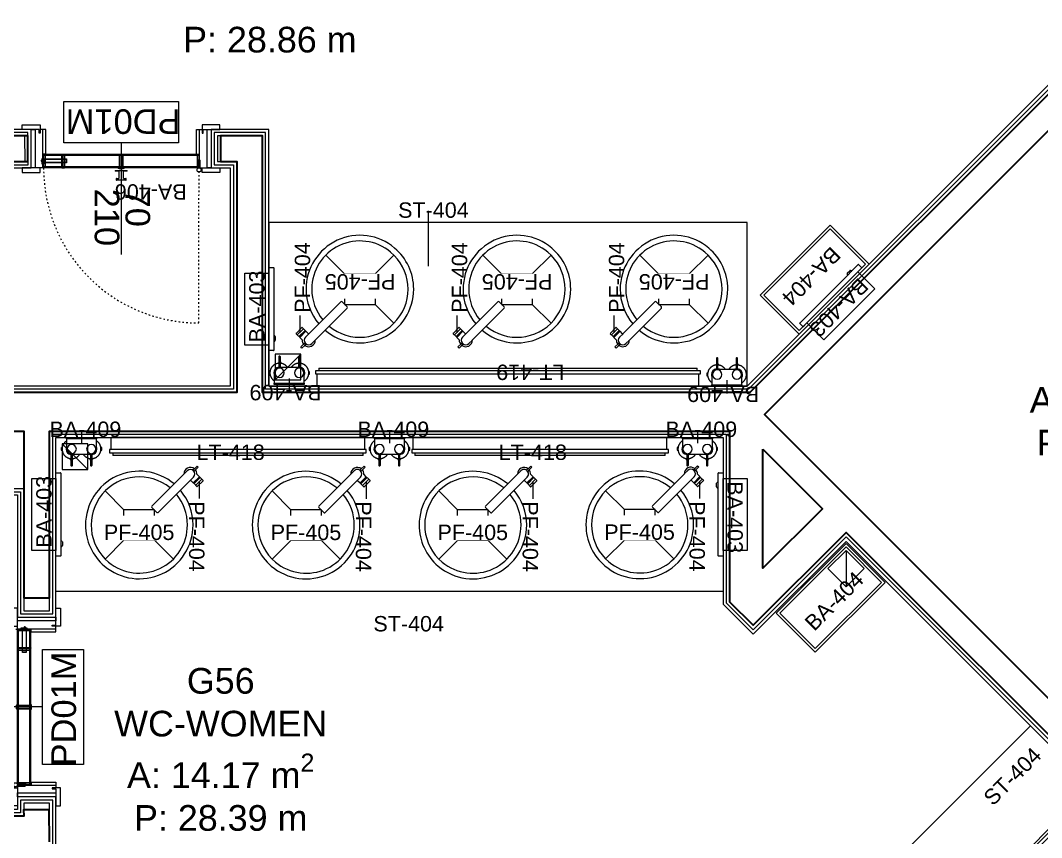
# Model space of a CAD drawing. Header units: centimetres. Extents: x 118932 to 154602, y -32682 to -23521.
# Drawn here: x 134941.7 to 135339.4, y -29744.5 to -29426.2 of the extents above; entities that cross this region are included whole.
import ezdxf

# ---------------------------------------------------------------- set-up
doc = ezdxf.new("R2010")
doc.units = ezdxf.units.CM
doc.header["$LTSCALE"] = 50
doc.header["$MEASUREMENT"] = 0
doc.linetypes.add('ACAD_ISO03W100', pattern=[30, 12, -18])
doc.linetypes.add('Dash', pattern=[6.35, 3.175, -3.175])
for name, color, linetype, lineweight, true_color in [('GEN_00_BL_Yazı', 7, 'Continuous', 0, 0x4f5250), ('GEN_00_BL_Ölçü Dış', 7, 'Continuous', 5, 0x766a5e), ('GEN_02_TF_Islak Hacim', 7, 'Continuous', 5, 0x007cb0), ('GEN_02_TF_Kapı', 7, 'Continuous', 9, 0x4a3526), ('GEN_02_TF_Mobilya', 7, 'Continuous', 5, 0x745e3d), ('GEN_05_ML_Ahşap', 7, 'Continuous', 9, 0x745e3d), ('GEN_05_ML_Alçıpan_giydirme', 7, 'Continuous', 18, 0x7ebab5), ('GEN_06_GR_İnce', 7, 'Continuous', 13, 0xb0b0a9), ('KALACAK DUVARLAR', 7, 'Continuous', 30, 0x005387)]:
    doc.layers.add(name, color=color, linetype=linetype, lineweight=lineweight, true_color=true_color)
doc.styles.add('ARIAL', font='arial.ttf')
doc.styles.add('arial_1_18', font='arial.ttf', dxfattribs={"height": 0.2})
doc.styles.add('Arial_6', font='arial.ttf', dxfattribs={"height": 59.5325})

# ---------------------------------------------------------------- blocks, each defined once
blk = doc.blocks.new('KALACAK DUVARLAR LEVEL 0 A BLOK')
at = {"layer": 'KALACAK DUVARLAR'}
for points in [[(60213.89, 8052.59), (60081.69, 7920.38), (59891.79, 7920.38), (59891.79, 8020.39), (59875.48, 8020.39), (59875.48, 8010.39), (59881.79, 8010.39), (59881.79, 7920.38), (59713.87, 7920.38), (59713.87, 8010.39), (59800.48, 8010.39), (59800.48, 8020.39), (59713.87, 8020.39), (59713.87, 8024.38), (59695.87, 8024.38), (59696.05, 7732.14)], [(59808.87, 7745.37), (59808.81, 7757.87), (59798.81, 7757.87), (59798.87, 7755.37), (59713.87, 7755.37), (59713.87, 7905.38), (59798.87, 7905.38), (59798.87, 7840.38), (59808.87, 7840.38), (59808.87, 7905.38), (60073.76, 7905.38), (60073.76, 7838.91), (60082.96, 7829.72), (60119.15, 7865.92), (60223.11, 7761.97)], [(60216.11, 8040.66), (60087.33, 7911.88), (60230.18, 7769.04), (60373.6, 7912.47), (60365.52, 7920.55), (60378.25, 7933.28), (60399.06, 7912.47), (60399.06, 7842.23), (60327.18, 7842.23), (59875.46, 7388.98)]]:
    blk.add_lwpolyline(points, dxfattribs=at)
blk.add_lwpolyline([(60086.76, 7898.31), (60109.96, 7875.11), (60086.76, 7851.91)], close=True, dxfattribs=at)
blk = doc.blocks.new('BA 406 HOOK')
at = {"layer": 'GEN_02_TF_Islak Hacim'}
for p, q in [((-2.38, 0), (-2.38, -0.32)), ((-2.38, 0), (2.38, 0)), ((-2.3, 0), (-2.38, 0)), ((2.38, 0), (2.3, 0)), ((2.38, -0.32), (2.38, 0)), ((-2.38, -0.32), (-2.3, -0.32)), ((-0.92, -0.32), (-2.38, -0.32)), ((-1.91, -3.19), (-1.91, -3.81)), ((-1.91, -3.19), (-0.92, -3.19)), ((-1.84, -3.19), (-1.91, -3.19)), ((-1.91, -3.81), (-1.84, -3.81)), ((1.9, -3.81), (-1.91, -3.81)), ((-0.92, -0.32), (-0.92, -3.19)), ((0.92, -3.19), (0.92, -0.32)), ((2.38, -0.32), (0.92, -0.32)), ((0.92, -3.19), (1.9, -3.19)), ((1.9, -3.19), (1.84, -3.19)), ((1.84, -3.81), (1.9, -3.81)), ((1.9, -3.81), (1.9, -3.19)), ((2.3, -0.32), (2.38, -0.32))]:
    blk.add_line(p, q, dxfattribs=at)
at = {"layer": 'GEN_00_BL_Yazı', "insert": (25.5, -11.38), "char_height": 6, "width": 26.5421, "attachment_point": 1, "rotation": 180, "style": 'Arial_6'}
blk.add_mtext('BA-406', dxfattribs=at)
blk = doc.blocks.new('BA 403')
at = {"layer": 'GEN_02_TF_Islak Hacim'}
for p, q in [((-11.27, -1.56), (-11.27, 2.06)), ((-11.19, 2.14), (-9.37, 2.14)), ((-9.37, 2.14), (-9.37, 0)), ((-11.91, -3.34), (-11.91, -1.91)), ((-11.27, -3.69), (-11.27, -1.56)), ((-11.27, -30.16), (-11.27, -3.69)), ((-9.37, -28.1), (-9.37, 0)), ((-9.37, -30.24), (-11.19, -30.24)), ((-9.37, -28.1), (-9.37, -30.24))]:
    blk.add_line(p, q, dxfattribs=at)
at = {"layer": 'GEN_02_TF_Islak Hacim', "linetype": 'Dash', "lineweight": 5}
for p, q in [((-9.37, 0), (0, 0)), ((0, 0), (0, -28.1)), ((0, -28.1), (-9.37, -28.1))]:
    blk.add_line(p, q, dxfattribs=at)
at = {"layer": 'GEN_02_TF_Islak Hacim'}
for centre, radius, start, end in [((-11.19, 2.06), 0.0813, 90, 180), ((-11.83, -1.91), 0.08, 114.0212, 180), ((-11.83, -3.34), 0.08, 180, 245.9788), ((-11.29, -2.08), 0.614, 97.2939, 157.3604), ((-11.29, -3.17), 0.614, 202.6396, 262.7061), ((-11.36, -1.56), 0.0879, 0, 97.2939), ((-11.36, -3.69), 0.0879, 262.7061, 0), ((-11.19, -30.16), 0.0813, 180, 270)]:
    blk.add_arc(centre, radius, start, end, dxfattribs=at)
at = {"layer": 'GEN_00_BL_Yazı', "insert": (-1.72, -1.12), "char_height": 6, "width": 26.5421, "attachment_point": 1, "rotation": 270, "style": 'Arial_6'}
blk.add_mtext('BA-403', dxfattribs=at)
blk = doc.blocks.new('ikili sbn')
at = {"layer": 'GEN_00_BL_Yazı'}
blk.add_line((-5.76, -1.77), (-5.76, 3.38), dxfattribs=at)
at = {"layer": 'GEN_02_TF_Islak Hacim'}
for p, q in [((-11.7, 0.01), (-11.7, -4.02)), ((0, -4.01), (0, 0.01)), ((-13.75, -3.45), (-13.75, -4.45)), ((-13.56, -3.44), (-13.73, -3.44)), ((-13.73, -3.44), (-13.73, -4.44)), ((-13.56, -4.44), (-13.56, -3.44)), ((-13.38, -3.45), (-13.56, -3.45)), ((-13.44, -3.76), (-13.45, -3.91)), ((-13.45, -3.91), (-13.45, -4)), ((-13.43, -3.62), (-13.44, -3.76)), ((-13.41, -3.47), (-13.43, -3.62)), ((-13.39, -3.32), (-13.41, -3.47)), ((-13.36, -3.17), (-13.39, -3.32)), ((-13.32, -3.03), (-13.36, -3.17)), ((-13.28, -2.88), (-13.32, -3.03)), ((-13.23, -2.74), (-13.28, -2.88)), ((-13.18, -2.6), (-13.23, -2.74)), ((-13.12, -2.46), (-13.18, -2.6)), ((-13.06, -2.33), (-13.12, -2.46)), ((-12.99, -2.19), (-13.06, -2.33)), ((-12.91, -2.06), (-12.99, -2.19)), ((-12.83, -1.94), (-12.91, -2.06)), ((-12.75, -1.81), (-12.83, -1.94)), ((-12.66, -1.69), (-12.75, -1.81)), ((-12.56, -1.58), (-12.66, -1.69)), ((-12.47, -1.46), (-12.56, -1.58)), ((-12.36, -1.35), (-12.47, -1.46)), ((-12.25, -1.25), (-12.36, -1.35)), ((-12.14, -1.15), (-12.25, -1.25)), ((-12.03, -1.05), (-12.14, -1.15)), ((-11.91, -0.96), (-12.03, -1.05)), ((-11.78, -0.88), (-11.91, -0.96)), ((-11.7, -0.82), (-11.78, -0.88)), ((0.1, -0.92), (0, -0.86)), ((0.22, -1.01), (0.1, -0.92)), ((0.33, -1.11), (0.22, -1.01)), ((0.45, -1.2), (0.33, -1.11)), ((0.56, -1.31), (0.45, -1.2)), ((0.66, -1.41), (0.56, -1.31)), ((0.76, -1.52), (0.66, -1.41)), ((0.86, -1.64), (0.76, -1.52)), ((0.95, -1.76), (0.86, -1.64)), ((1.04, -1.88), (0.95, -1.76)), ((1.12, -2), (1.04, -1.88)), ((1.2, -2.13), (1.12, -2)), ((1.27, -2.26), (1.2, -2.13)), ((1.34, -2.4), (1.27, -2.26)), ((1.4, -2.54), (1.34, -2.4)), ((1.45, -2.67), (1.4, -2.54)), ((1.5, -2.82), (1.45, -2.67)), ((1.55, -2.96), (1.5, -2.82)), ((1.59, -3.1), (1.55, -2.96)), ((1.62, -3.25), (1.59, -3.1)), ((1.65, -3.4), (1.62, -3.25)), ((2, -3.45), (1.62, -3.45)), ((1.67, -3.55), (1.65, -3.4)), ((1.68, -3.7), (1.67, -3.55)), ((1.69, -3.85), (1.68, -3.7)), ((1.69, -4), (1.69, -3.85)), ((1.76, -3.5), (1.76, -4.5)), ((2, -3.5), (1.76, -3.5)), ((2, -3.5), (2, -3.45)), ((2, -4.5), (2, -3.5)), ((-13.75, -4.45), (-13.39, -4.45)), ((-13.73, -4.44), (-13.56, -4.44)), ((-13.45, -4), (-13.45, -4.15)), ((-13.45, -4.15), (-13.44, -4.3)), ((-13.44, -4.3), (-13.42, -4.44)), ((-13.42, -4.44), (-13.4, -4.59)), ((-13.4, -4.59), (-13.38, -4.74)), ((-13.38, -4.74), (-13.34, -4.89)), ((-13.34, -4.89), (-13.3, -5.03)), ((-13.3, -5.03), (-13.26, -5.18)), ((-13.26, -5.18), (-13.21, -5.32)), ((-13.21, -5.32), (-13.15, -5.46)), ((-13.15, -5.46), (-13.09, -5.59)), ((-13.09, -5.59), (-13.03, -5.73)), ((-13.03, -5.73), (-12.95, -5.86)), ((-12.95, -5.86), (-12.88, -5.99)), ((-12.88, -5.99), (-12.8, -6.11)), ((-12.8, -6.11), (-12.71, -6.24)), ((-12.71, -6.24), (-12.62, -6.35)), ((-12.62, -6.35), (-12.52, -6.47)), ((-12.52, -6.47), (-12.42, -6.58)), ((-12.42, -6.58), (-12.31, -6.69)), ((-12.31, -6.69), (-12.2, -6.79)), ((-12.2, -6.79), (-12.09, -6.89)), ((-12.09, -6.89), (-11.97, -6.98)), ((-11.97, -6.98), (-11.85, -7.07)), ((-11.85, -7.07), (-11.73, -7.15)), ((-11.73, -7.15), (-11.6, -7.23)), ((-11.6, -7.23), (-11.47, -7.3)), ((-11.47, -7.3), (-11.33, -7.37)), ((-11.33, -7.37), (-11.2, -7.43)), ((-11.2, -7.43), (-11.06, -7.49)), ((-11.06, -7.49), (-10.92, -7.54)), ((-10.92, -7.54), (-10.78, -7.59)), ((-10.78, -7.59), (-10.63, -7.63)), ((-10.63, -7.63), (-10.48, -7.66)), ((-10.48, -7.66), (-10.34, -7.69)), ((-10.34, -7.69), (-10.19, -7.71)), ((-10.26, -7.7), (-10.26, -7.86)), ((-10.01, -7.86), (-10.26, -7.86)), ((-10.26, -7.86), (-10.26, -8.05)), ((-10.19, -7.71), (-10.04, -7.73)), ((-10.04, -7.73), (-10.01, -7.73)), ((-9.41, -6.02), (-2.35, -6.02)), ((-9.41, -7.73), (-9.29, -7.72)), ((-9.26, -7.86), (-9.41, -7.86)), ((-9.29, -7.72), (-9.14, -7.7)), ((-9.26, -7.86), (-9.26, -7.72)), ((-9.26, -8.05), (-9.26, -7.86)), ((-9.14, -7.7), (-8.99, -7.68)), ((-8.99, -7.68), (-8.85, -7.65)), ((-8.85, -7.65), (-8.7, -7.61)), ((-8.7, -7.61), (-8.56, -7.57)), ((-8.56, -7.57), (-8.42, -7.52)), ((-8.42, -7.52), (-8.28, -7.47)), ((-8.28, -7.47), (-8.14, -7.41)), ((-8.14, -7.41), (-8, -7.34)), ((-8, -7.34), (-7.87, -7.27)), ((-7.87, -7.27), (-7.74, -7.19)), ((-7.74, -7.19), (-7.62, -7.11)), ((-7.62, -7.11), (-7.49, -7.03)), ((-7.49, -7.03), (-7.37, -6.94)), ((-7.37, -6.94), (-7.26, -6.84)), ((-7.26, -6.84), (-7.15, -6.74)), ((-7.15, -6.74), (-7.04, -6.64)), ((-7.04, -6.64), (-6.93, -6.53)), ((-6.93, -6.53), (-6.84, -6.42)), ((-6.84, -6.42), (-6.74, -6.3)), ((-6.74, -6.3), (-6.65, -6.18)), ((-6.65, -6.18), (-6.57, -6.06)), ((-6.57, -6.06), (-6.54, -6.02)), ((-5.21, -6.02), (-5.15, -6.11)), ((-5.15, -6.11), (-5.06, -6.24)), ((-5.06, -6.24), (-4.97, -6.35)), ((-4.97, -6.35), (-4.87, -6.47)), ((-4.87, -6.47), (-4.77, -6.58)), ((-4.77, -6.58), (-4.67, -6.69)), ((-4.67, -6.69), (-4.56, -6.79)), ((-4.56, -6.79), (-4.44, -6.89)), ((-4.44, -6.89), (-4.33, -6.98)), ((-4.33, -6.98), (-4.21, -7.07)), ((-4.21, -7.07), (-4.08, -7.15)), ((-4.08, -7.15), (-3.95, -7.23)), ((-3.95, -7.23), (-3.82, -7.3)), ((-3.82, -7.3), (-3.69, -7.37)), ((-3.69, -7.37), (-3.55, -7.43)), ((-3.55, -7.43), (-3.41, -7.49)), ((-3.41, -7.49), (-3.27, -7.54)), ((-3.27, -7.54), (-3.13, -7.59)), ((-3.13, -7.59), (-2.99, -7.63)), ((-2.99, -7.63), (-2.84, -7.66)), ((-2.84, -7.66), (-2.69, -7.69)), ((-2.69, -7.69), (-2.54, -7.71)), ((-2.62, -7.67), (-2.62, -7.84)), ((-2.62, -7.84), (-2.62, -8.05)), ((-2.36, -7.84), (-2.62, -7.84)), ((-2.54, -7.71), (-2.4, -7.73)), ((-2.4, -7.73), (-2.34, -7.73)), ((-1.77, -7.73), (-1.65, -7.72)), ((-1.62, -7.84), (-1.77, -7.84)), ((-1.65, -7.72), (-1.5, -7.7)), ((-1.62, -7.84), (-1.62, -7.69)), ((-1.62, -8.05), (-1.62, -7.84)), ((-1.5, -7.7), (-1.35, -7.68)), ((-1.35, -7.68), (-1.2, -7.65)), ((-1.2, -7.65), (-1.06, -7.61)), ((-1.06, -7.61), (-0.91, -7.57)), ((-0.91, -7.57), (-0.77, -7.52)), ((-0.77, -7.52), (-0.63, -7.47)), ((-0.63, -7.47), (-0.49, -7.41)), ((-0.49, -7.41), (-0.36, -7.34)), ((-0.36, -7.34), (-0.23, -7.27)), ((-0.23, -7.27), (-0.1, -7.19)), ((-0.1, -7.19), (0.03, -7.11)), ((0.03, -7.11), (0.15, -7.03)), ((0.15, -7.03), (0.27, -6.94)), ((0.27, -6.94), (0.39, -6.84)), ((0.39, -6.84), (0.5, -6.74)), ((0.5, -6.74), (0.61, -6.64)), ((0.61, -6.64), (0.71, -6.53)), ((0.71, -6.53), (0.81, -6.42)), ((0.81, -6.42), (0.9, -6.3)), ((0.9, -6.3), (0.99, -6.18)), ((0.99, -6.18), (1.08, -6.06)), ((1.08, -6.06), (1.16, -5.93)), ((1.16, -5.93), (1.23, -5.8)), ((1.23, -5.8), (1.3, -5.67)), ((1.3, -5.67), (1.37, -5.53)), ((1.37, -5.53), (1.43, -5.39)), ((1.43, -5.39), (1.48, -5.25)), ((1.48, -5.25), (1.53, -5.11)), ((1.53, -5.11), (1.57, -4.97)), ((1.57, -4.97), (1.6, -4.82)), ((1.6, -4.82), (1.63, -4.67)), ((1.63, -4.45), (1.76, -4.45)), ((1.63, -4.67), (1.66, -4.52)), ((1.66, -4.52), (1.68, -4.38)), ((1.68, -4.38), (1.69, -4.23)), ((1.69, -4.08), (1.69, -4)), ((1.69, -4.23), (1.69, -4.08)), ((1.76, -4.5), (2, -4.5)), ((-10.26, -8.05), (-10.01, -8.05)), ((-9.41, -8.05), (-9.26, -8.05)), ((-2.62, -8.05), (-2.36, -8.05)), ((-1.77, -8.05), (-1.62, -8.05))]:
    blk.add_line(p, q, dxfattribs=at)
blk.add_lwpolyline([(0, 0.01), (-11.7, 0.01), (-11.7, 0.5), (0, 0.5)], close=True, dxfattribs=at)
for points in [[(-10.01, -5.79), (-10.01, -10.23, 1.037151), (-9.41, -10.23), (-9.41, -5.79)], [(-2.36, -5.79), (-2.36, -10.23, 1.037151), (-1.77, -10.23), (-1.77, -5.79)]]:
    blk.add_lwpolyline(points, format="xyb", dxfattribs=at)
for centre, radius, start, end in [((-9.7, -4), 2.2, 156.7633, 180), ((-9.7, -4), 1.82, 0, 180), ((-2.06, -4), 1.82, 0, 180), ((-2.06, -4), 2.2, 0, 20.0549), ((-9.7, -4), 2.2, 180, 261.9501), ((-9.7, -4.02), 2, 180, 261.1452), ((-9.7, -4), 1.82, 180, 0), ((-9.7, -4), 2.2, 277.5263, 292.0167), ((-2.06, -4), 1.82, 180, 0), ((-2.06, -4), 2.2, 247.9833, 262.1328), ((-2, -4.01), 2, 277.1261, 0), ((-2.06, -4), 2.2, 277.8672, 0)]:
    blk.add_arc(centre, radius, start, end, dxfattribs=at)
at = {"layer": 'GEN_00_BL_Yazı', "insert": (-18.33, 0.61), "char_height": 6, "width": 33.1384, "attachment_point": 7, "style": 'Arial_6'}
blk.add_mtext('BA-409', dxfattribs=at)
blk = doc.blocks.new('pf 404 faucet')
at = {"layer": 'GEN_02_TF_Islak Hacim'}
for p, q in [((0.48, 5.43), (-11.98, -7.03)), ((2.96, 3.48), (1, 5.43)), ((-9.51, -9.51), (2.96, 2.96)), ((-17.01, -6.9), (-14.72, -4.61)), ((-15.86, -8.17), (-17.01, -7.02)), ((-16.5, -7.52), (-14.1, -5.12)), ((-15.86, -8.17), (-13.45, -5.76)), ((-15.57, -8.42), (-13.19, -6.05)), ((-15.54, -8.48), (-13.14, -6.08)), ((-13.45, -5.76), (-14.6, -4.61)), ((-13.6, -5.91), (-13.45, -5.76)), ((-11.97, -7.02), (-13.28, -8.33)), ((-13.19, -6.14), (-13.19, -6.05)), ((-13.14, -6.08), (-13.19, -6.14)), ((-12.18, -7.04), (-13.14, -6.08)), ((-12.19, -7.03), (-12.08, -7.13)), ((-15.54, -8.48), (-14.58, -9.44)), ((-14.04, -11.14), (-15.1, -12.2)), ((-14.68, -12.63), (-13.62, -11.57)), ((-14.05, -11.15), (-13.48, -10.58)), ((-13.62, -11.57), (-13.05, -11)), ((-9.5, -9.5), (-10.81, -10.81)), ((-14.68, -12.63), (-15.1, -12.2))]:
    blk.add_line(p, q, dxfattribs=at)
for centre, radius, start, end in [((0.74, 5.17), 0.372, 45, 135), ((2.7, 3.22), 0.366, 315, 45), ((-16.95, -6.96), 0.0822, 135, 225), ((-14.66, -4.67), 0.0822, 45, 135), ((-13.77, -7.09), 1.19, 61.1662, 81.9363), ((-12.05, -9.57), 2.54, 88.5492, 92.9876), ((-14.53, -7.85), 1.19, 188.0637, 208.8338), ((-12.05, -9.57), 2.54, 177.0124, 218.217), ((-12.05, -9.57), 1.75, 135, 315), ((-12.05, -9.57), 2.54, 231.7355, 1.516)]:
    blk.add_arc(centre, radius, start, end, dxfattribs=at)
blk = doc.blocks.new('Sink-Vessel-Lavatory-KOHLER-Inscribe-K-2388 - PF-405 SINK-V19-POOL - OVERALL PLAN')
at = {"layer": 'GEN_00_BL_Yazı'}
blk.add_line((-234.5, -102.7), (-234.5, -170.3), dxfattribs=at)
at = {"layer": 'GEN_02_TF_Islak Hacim'}
for p, q in [((-132.7, 132.7), (-59.7, 59.7)), ((132.7, 132.7), (59.7, 59.7)), ((-59.7, 59.7), (-59.7, -59.7)), ((-59.7, 59.7), (59.7, 59.7)), ((59.7, 59.7), (59.7, -59.7)), ((-59.7, -59.7), (59.7, -59.7)), ((132.7, -132.7), (59.7, -59.7))]:
    blk.add_line(p, q, dxfattribs=at)
for radius in [33.6, 27.6]:
    blk.add_circle((0, 0), radius, dxfattribs=at)
for radius, start, end in [(209.6, 49.7381, 180), (187.6, 50.2894, 180), (209.6, 0, 49.7381), (187.6, 230.3512, 50.2894), (209.6, 180, 220.2095), (187.6, 180, 219.6488), (209.6, 229.7905, 0)]:
    blk.add_arc((0, 0), radius, start, end, dxfattribs=at)
at = {"layer": 'GEN_02_TF_Islak Hacim', "xscale": 9.999999999999998, "yscale": 9.999999999999998, "zscale": 9.999999999999998}
blk.add_blockref('pf 404 faucet', (-78.7, -103.4), dxfattribs=at)
at = {"layer": 'GEN_00_BL_Yazı', "insert": (-192.8, -92.5), "char_height": 60, "width": 331.384, "attachment_point": 7, "rotation": 90, "style": 'Arial_6'}
blk.add_mtext('PF-404', dxfattribs=at)
blk.add_wipeout([(156.6, 59.7), (156.6, -36.7), (-136, -36.7), (-136, 59.7)]).dxf.layer = 'GEN_00_BL_Yazı'
at = {"layer": 'GEN_00_BL_Yazı', "insert": (138, 59.3), "char_height": 60, "width": 331.384, "attachment_point": 7, "rotation": 180, "style": 'Arial_6'}
blk.add_mtext('PF-405', dxfattribs=at)
blk = doc.blocks.new('LT-419')
at = {"layer": 'GEN_02_TF_Mobilya'}
for p, q in [((-149.38, 6), (-149.38, 4.75)), ((0.62, 6), (-149.38, 6)), ((-149.38, 4.75), (0.62, 4.75)), ((-148.76, 0), (-148.76, 4.75)), ((-148.11, 6.99), (-0.65, 6.99)), ((-148.11, 6.99), (-148.11, 6)), ((-0.65, 6), (-0.65, 6.99)), ((0, 0), (0, 4.75)), ((0.62, 4.75), (0.62, 6)), ((-148.76, 0), (0, 0))]:
    blk.add_line(p, q, dxfattribs=at)
at = {"layer": 'GEN_00_BL_Yazı', "insert": (-52.4, 8.46), "char_height": 6, "width": 33.1384, "attachment_point": 7, "rotation": 180, "style": 'Arial_6'}
blk.add_mtext('LT-419', dxfattribs=at)
blk = doc.blocks.new('trash box')
at = {"layer": 'GEN_02_TF_Islak Hacim'}
for points in [[(41832.45, -30150.66), (41793.95, -30150.66), (41793.95, -30172.16), (41832.45, -30172.16)], [(41831.45, -30151.66), (41794.95, -30151.66), (41794.95, -30171.16), (41831.45, -30171.16)]]:
    blk.add_lwpolyline(points, close=True, dxfattribs=at)
at = {"layer": 'GEN_00_BL_Yazı', "insert": (41799.29, -30166.34), "char_height": 6, "width": 33.1384, "attachment_point": 7, "style": 'Arial_6'}
blk.add_mtext('BA-404', dxfattribs=at)
blk = doc.blocks.new('LT-418')
at = {"layer": 'GEN_02_TF_Mobilya'}
for p, q in [((-6.99, 0.65), (-7.01, 98.11)), ((-6.02, 98.11), (-7.01, 98.11)), ((-4.77, 99.38), (-6.02, 99.38)), ((-6.02, 99.38), (-6, -0.62)), ((-4.75, -0.62), (-4.77, 99.38)), ((-4.77, 98.76), (-0.02, 98.76)), ((0, 0), (-0.02, 98.76)), ((-6.99, 0.65), (-6, 0.65)), ((-4.75, 0), (0, 0)), ((-6, -0.62), (-4.75, -0.62))]:
    blk.add_line(p, q, dxfattribs=at)
at = {"layer": 'GEN_00_BL_Yazı', "insert": (-8.87, 65.5), "char_height": 6, "width": 33.1384, "attachment_point": 7, "rotation": 270, "style": 'Arial_6'}
blk.add_mtext('LT-418', dxfattribs=at)
blk = doc.blocks.new('LEVEL 0 ISLAK HACİM')
at = {"layer": 'GEN_00_BL_Yazı'}
blk.add_line((-5255.49, -3115.49, 0), (-5255.49, -3094, 0), dxfattribs=at)
at = {"layer": 'GEN_02_TF_Islak Hacim'}
blk.add_line((-5159.16, -3432.69, 0), (-5021.03, -3294.56, 0), dxfattribs=at)
at = {"layer": 'GEN_02_TF_Islak Hacim', "elevation": 0}
blk.add_lwpolyline([(-5131.32, -3098.47), (-5317.69, -3098.47), (-5317.69, -3162.26), (-5131.32, -3162.26)], close=True, dxfattribs=at)
at = {"color": 1, "lineweight": 100}
blk.add_blockref('BA 406 HOOK', (-5375.19, -3078.23, 0.01), dxfattribs=at)
for name, p, rotation in [('trash box', (45788.69, 5118.28, 0), 224.9999999999617), ('BA 403', (-5327.05, -3146.31, 0), 180), ('BA 403', (-5081.59, -3124.37, 0), 314.9999999999948), ('ikili sbn', (-5315.54, -3161.09, 0), 180), ('ikili sbn', (-5145.08, -3161.76, 0), 180), ('LT-418', (-5280.32, -3182.24, 0), 90), ('LT-418', (-5162.63, -3182.24, 0), 90), ('BA 403', (-5409.97, -3226.32, 0), 180), ('trash box', (-55992.57, -11483.79, 0), 44.99999999996174), ('LT-419', (-5003.42, -3334.19, 0), 45.00000000000001)]:
    blk.add_blockref(name, p, dxfattribs=dict(rotation=rotation))
for name, p in [('LT-419', (-5150.12, -3162.26, 0)), ('ikili sbn', (-5384.75, -3182.77, 0)), ('ikili sbn', (-5264.81, -3182.77, 0)), ('BA 403', (-5131.35, -3198.22, 0))]:
    blk.add_blockref(name, p)
at = {"xscale": 0.09999999999999999, "yscale": 0.09999999999999999, "zscale": 0.09999999999999999, "rotation": 180}
blk.add_blockref('Sink-Vessel-Lavatory-KOHLER-Inscribe-K-2388 - PF-405 SINK-V19-POOL - OVERALL PLAN', (-5173.2, -3216.31, 0), dxfattribs=at)
at = {"layer": 'GEN_00_BL_Yazı', "char_height": 6, "width": 33.1384, "attachment_point": 7, "style": 'Arial_6'}
for insert in [(-5267.31, -3096.77, 0), (-5276.94, -3257.92, 0)]:
    blk.add_mtext('ST-404', dxfattribs=dict(at, insert=insert))
at = {"layer": 'GEN_00_BL_Yazı', "insert": (-5035.57, -3326.17, 0), "char_height": 6, "width": 33.1384, "attachment_point": 7, "rotation": 45, "style": 'Arial_6'}
blk.add_mtext('ST-404', dxfattribs=at)
at = {"xscale": 0.09999999999999999, "yscale": 0.09999999999999999, "zscale": 0.09999999999999999}
for p in [(-5282.2, -3124.47, 0), (-5221.03, -3124.47, 0), (-5159.87, -3124.47, 0)]:
    blk.add_blockref('Sink-Vessel-Lavatory-KOHLER-Inscribe-K-2388 - PF-405 SINK-V19-POOL - OVERALL PLAN', p, dxfattribs=at)
blk.add_blockref('ikili sbn', (-5144.86, -3182.77, 0))
at = {"xscale": 0.09999999999999998, "yscale": 0.09999999999999998, "zscale": 0.09999999999999998}
for p, rotation in [((-5368.12, -3216.37, 0), 180.0200688926296), ((-5303.14, -3216.39, 0), 179.9799311075097), ((-5238.17, -3216.39, 0), 179.9799311075097)]:
    blk.add_blockref('Sink-Vessel-Lavatory-KOHLER-Inscribe-K-2388 - PF-405 SINK-V19-POOL - OVERALL PLAN', p, dxfattribs=dict(at, rotation=rotation))
at = {"layer": 'GEN_02_TF_Islak Hacim', "elevation": 0}
blk.add_lwpolyline([(-5140.71, -3242.27), (-5400.6, -3242.27), (-5400.6, -3182.27), (-5140.71, -3182.27)], close=True, dxfattribs=at)
blk = doc.blocks.new('level 0 main tower duvarlar')
at = {"layer": 'GEN_05_ML_Alçıpan_giydirme'}
for points in [[(-2512.08, -1299.32), (-2642.82, -1430.06), (-2829.19, -1430.06), (-2829.19, -1330.05), (-2851.69, -1330.05), (-2851.69, -1345.06), (-2844.19, -1345.06), (-2844.19, -1430.06), (-2983.11, -1430.06), (-2983.11, -1345.06), (-2921.69, -1345.06), (-2921.69, -1330.05), (-3007.11, -1330.05), (-3007.11, -1322.55), (-3035.11, -1322.55), (-3035.11, -1620.8)], [(-2912.11, -1610.07), (-2912.11, -1590.07), (-2927.11, -1590.07), (-2927.11, -1595.07), (-3007.11, -1595.07), (-3007.11, -1472.46), (-2927.11, -1472.46), (-2927.11, -1520.07), (-2912.11, -1520.07), (-2912.11, -1450.06), (-2652.22, -1450.06), (-2652.22, -1515.07), (-2640.52, -1526.76), (-2604.32, -1490.56), (-2503.91, -1590.98)], [(-2509.58, -1300.36), (-2641.79, -1432.56), (-2831.69, -1432.56), (-2831.69, -1332.55), (-2849.19, -1332.55), (-2849.19, -1342.56), (-2841.69, -1342.56), (-2841.69, -1432.56), (-2985.61, -1432.56), (-2985.61, -1342.56), (-2924.12, -1342.56), (-2924.26, -1332.55), (-3009.61, -1332.55), (-3009.61, -1322.55)], [(-2510.83, -1299.84), (-2642.3, -1431.31), (-2830.44, -1431.31), (-2830.44, -1331.3), (-2850.44, -1331.3), (-2850.44, -1343.81), (-2842.94, -1343.81), (-2842.94, -1431.31), (-2984.36, -1431.31), (-2984.36, -1343.81), (-2922.9, -1343.81), (-2922.98, -1331.3), (-3008.36, -1331.3), (-3008.36, -1322.55)], [(-2914.61, -1607.57), (-2914.61, -1592.57), (-2924.61, -1592.57), (-2924.61, -1597.57), (-3009.61, -1597.57), (-3009.61, -1469.96), (-2924.61, -1469.96), (-2924.61, -1517.57), (-2914.61, -1517.57), (-2914.61, -1447.56), (-2649.72, -1447.56), (-2649.72, -1514.03), (-2640.52, -1523.22), (-2604.32, -1487.02), (-2500.37, -1590.98)], [(-2913.36, -1608.82), (-2913.36, -1591.32), (-2925.86, -1591.32), (-2925.86, -1596.32), (-3008.36, -1596.32), (-3008.36, -1471.21), (-2925.86, -1471.21), (-2925.86, -1518.82), (-2913.36, -1518.82), (-2913.36, -1448.81), (-2650.97, -1448.81), (-2650.97, -1514.55), (-2640.52, -1524.99), (-2604.32, -1488.79), (-2502.14, -1590.98)]]:
    blk.add_lwpolyline(points, dxfattribs=at)
blk = doc.blocks.new('10X10 YER SÜZGECI')
at = {"layer": 'GEN_02_TF_Islak Hacim'}
blk.add_line((79379.38, -32867.31), (79369.38, -32877.31), dxfattribs=at)
blk.add_lwpolyline([(79369.38, -32877.31), (79379.38, -32877.31), (79379.38, -32867.31), (79369.38, -32867.31)], close=True, dxfattribs=at)
blk = doc.blocks.new('level 0 süzgeçler')
for p, rotation in [((73162.43, -32228.91), 180.0320546401693), ((-39141.15, -78828.76), 90.03205464016926), ((-85364.95, -32405.94), 45.03205464016932)]:
    blk.add_blockref('10X10 YER SÜZGECI', p, dxfattribs=dict(rotation=rotation))
blk = doc.blocks.new('PD01M')
at = {"layer": 'GEN_02_TF_Kapı'}
for p, q in [((4.5, 0), (0, 0)), ((4.2, 0.14), (4.2, -3)), ((4.5, 0.01), (4.5, -3)), ((4.5, 0), (4.5, -15)), ((4.8, 0.01), (4.8, -3)), ((4.8, 0), (65.2, 0)), ((4.8, -5.2), (4.8, 0)), ((5.1, 0.14), (5.1, -3)), ((34.31, 0), (34.31, -5.2, 0)), ((35.7, 0), (35.7, -5.2, 0)), ((57.07, 0), (57.07, -5.2, 0)), ((58.07, 0), (58.07, -5.2, 0)), ((65.2, -5.2), (65.2, 0)), ((65.5, 0), (65.5, -15)), ((65.5, 0), (70, 0)), ((4.5, -3), (4.2, -3)), ((4.82, -2.6), (4.5, -2.26)), ((4.82, -2.6), (4.5, -2.26)), ((4.82, -2.6), (4.5, -3.01)), ((4.8, -0.4), (65.2, -0.4)), ((4.8, -2.54), (4.8, -2.12)), ((4.8, -2.55), (4.82, -2.55)), ((4.8, -2.65), (4.8, -2.55)), ((4.8, -2.65), (4.82, -2.65)), ((4.8, -3.08), (4.8, -2.66)), ((5.1, -3), (4.8, -3)), ((4.82, -2.1), (5.18, -2.1)), ((4.82, -2.45), (4.82, -2.55)), ((4.82, -2.45), (4.93, -2.45)), ((4.82, -2.65), (4.82, -2.55)), ((4.82, -2.65), (4.82, -2.75)), ((4.82, -2.75), (4.93, -2.75)), ((5.18, -3.1), (4.82, -3.1)), ((4.93, -2.12), (4.93, -3.08)), ((4.93, -2.45), (4.93, -2.75)), ((5.2, -2.12), (5.2, -3.08)), ((5.4, -4.8), (5.4, -0.4)), ((64.6, -4.8), (64.6, -0.4)), ((64.8, -2.12), (64.8, -3.08)), ((65.18, -2.1), (64.82, -2.1)), ((64.82, -2.12), (64.82, -3.08)), ((65.18, -2.12), (64.82, -2.12)), ((64.82, -3.08), (65.18, -3.08)), ((64.82, -3.1), (65.18, -3.1)), ((65.07, -2.12), (65.07, -3.08)), ((65.18, -2.45), (65.07, -2.45)), ((65.07, -2.45), (65.07, -2.75)), ((65.18, -2.75), (65.07, -2.75)), ((65.18, -2.54), (65.18, -2.12)), ((65.18, -2.6), (65.5, -2.26)), ((65.18, -2.6), (65.5, -2.26)), ((65.18, -2.45), (65.18, -2.55)), ((65.18, -2.54), (65.2, -2.54)), ((65.2, -2.55), (65.18, -2.55)), ((65.18, -2.65), (65.18, -2.55)), ((65.18, -2.6), (65.5, -3.01)), ((65.18, -2.65), (65.18, -2.75)), ((65.2, -2.65), (65.18, -2.65)), ((65.18, -3.08), (65.18, -2.66)), ((65.18, -2.66), (65.2, -2.66)), ((65.2, -2.06), (65.2, -3.11)), ((66.2, -2.73), (65.2, -2.06)), ((65.2, -2.54), (65.2, -2.12)), ((65.2, -2.65), (65.2, -2.55)), ((65.2, -3.08), (65.2, -2.66)), ((66.2, -2.99), (65.2, -3.11)), ((65.2, -3.11), (65.2, -2.99)), ((65.7, -1.47), (65.8, -1.47)), ((65.8, -3.69), (65.7, -3.69)), ((65.8, -1.47), (65.8, -2.46)), ((65.8, -3.04), (65.8, -3.69)), ((66.2, -2.99), (66.2, -2.73)), ((5.7, -5.4), (4.5, -5.4)), ((4.8, -4.8), (65.2, -4.8)), ((4.8, -5.2), (65.2, -5.2)), ((5.7, -5.4), (5.7, -15)), ((34.41, -5.2), (35.6, -5.2)), ((64.3, -5.4), (64.3, -15)), ((64.3, -5.4), (65.5, -5.4)), ((3.1, -15), (0, -15)), ((3.5, -13.5), (3.1, -13.5)), ((3.1, -13.5), (3.1, -15)), ((3.5, -15), (3.5, -13.5)), ((5.7, -15), (3.5, -15)), ((64.3, -15), (66.5, -15)), ((66.5, -15), (66.5, -13.5)), ((66.5, -13.5), (66.9, -13.5)), ((66.9, -13.5), (66.9, -15))]:
    blk.add_line(p, q, dxfattribs=at)
at = {"layer": 'GEN_02_TF_Kapı', "linetype": 'ACAD_ISO03W100', "ltscale": 0.001}
blk.add_lwpolyline([(65.2, 0, 0.414214), (4.8, 60.4), (4.65, 0.8)], format="xyb", dxfattribs=at)
at = {"layer": 'GEN_02_TF_Kapı'}
for points in [[(3.5, 0), (-3.5, 0), (-3.5, 1.75), (3.5, 1.75)], [(0, 0), (1.5, 0), (1.5, -15), (0, -15)], [(36, 0), (34, 0), (34, 0.2), (34.4, 0.3), (35.6, 0.3), (36, 0.2)], [(34.41, 0), (34.31, 0), (34.31, -5.2), (34.41, -5.2)], [(35.6, -5.2), (34.4, -5.2), (34.4, 0), (35.6, 0)], [(35.6, 0), (35.7, 0), (35.7, -5.2), (35.6, -5.2)], [(57.17, 0), (57.07, 0), (57.07, -5.2), (57.17, -5.2)], [(57.07, 0), (57.17, 0), (57.17, -5.2), (57.07, -5.2)], [(57.17, -5.2), (57.97, -5.2), (57.97, 0), (57.17, 0)], [(57.97, 0), (58.07, 0), (58.07, -5.2), (57.97, -5.2)], [(58.07, 0), (57.97, 0), (57.97, -5.2), (58.07, -5.2)], [(66.5, 0), (73.5, 0), (73.5, 1.75), (66.5, 1.75)], [(68.5, 0), (70, 0), (70, -15), (68.5, -15)], [(56.25, -1.95), (65.1, -1.95), (65.1, -3.47), (56.25, -3.47)], [(56.35, -2.05), (65, -2.05), (65, -3.37), (56.35, -3.37)], [(65.2, -3.47), (65, -3.47), (65, -1.55), (65.2, -1.55)], [(65.7, -3.69), (65.5, -3.69), (65.5, -1.47), (65.7, -1.47)], [(36.01, -5.4), (34.01, -5.4), (34.01, -5.2), (36.01, -5.2)]]:
    blk.add_lwpolyline(points, close=True, dxfattribs=at)
for points in [[(4.8, -2.54), (4.82, -2.54), (4.82, -2.12), (5.18, -2.12), (5.18, -3.08), (4.82, -3.08), (4.82, -2.66), (4.8, -2.66)], [(3.1, -15), (-3.5, -15), (-3.5, -16.75), (3.5, -16.75), (3.5, -15)], [(66.9, -15), (73.5, -15), (73.5, -16.75), (66.5, -16.75), (66.5, -15)]]:
    blk.add_lwpolyline(points, dxfattribs=at)
blk.add_circle((4.65, 0.8), 0.8, dxfattribs=at)
for centre, start, end in [((4.82, -2.12), 91.5433, 178.4567), ((4.82, -3.08), 181.5433, 268.4567), ((5.18, -2.12), 1.5433, 88.4567), ((5.18, -3.08), 271.5433, 358.4567), ((64.82, -2.12), 91.5433, 178.4567), ((64.82, -3.08), 181.5433, 268.4567), ((65.18, -2.12), 1.5433, 88.4567), ((65.18, -3.08), 271.5433, 358.4567)]:
    blk.add_arc(centre, 0.0206, start, end, dxfattribs=at)
at = {"layer": 'GEN_05_ML_Ahşap'}
blk.add_lwpolyline([(35, -9.81), (35, 33.75)], dxfattribs=at)
blk.add_lwpolyline([(57.38, -25.81), (12.62, -25.81), (12.62, -9.81), (57.38, -9.81)], close=True, dxfattribs=at)
at = {"layer": 'GEN_00_BL_Yazı', "char_height": 9.6, "attachment_point": 7, "rotation": 90, "style": 'arial_1_18'}
for s, insert in [('\\A1;210', (45.44, 8.09)), ('\\A1;70', (33.44, 8.07))]:
    blk.add_mtext_dynamic_manual_height_columns(s, width=2834.1518, gutter_width=1500, heights=[310.23], dxfattribs=dict(at, insert=insert))
at = {"layer": 'GEN_00_BL_Yazı', "insert": (56.57, -22.98), "char_height": 9.6, "attachment_point": 9, "style": 'arial_1_18'}
blk.add_mtext_dynamic_manual_height_columns('\\A1;PD01M', width=2834.1518, gutter_width=1500, heights=[310.23], dxfattribs=at)
blk = doc.blocks.new('level 0 a blok kapılar')
at = {"color": 1}
for p, rotation in [((-814.76, -1452.78), 180), ((-890.17, -1697.79), 90)]:
    blk.add_blockref('PD01M', p, dxfattribs=dict(at, rotation=rotation))
blk = doc.blocks.new('level 0 kapı')
at = {"color": 5}
blk.add_blockref('level 0 a blok kapılar', (1886.4, 1634.68), dxfattribs=at)
blk = doc.blocks.new('TEFRISLI MAHAL LEVEL 0 A BLOK')
at = {"layer": 'GEN_00_BL_Yazı', "char_height": 10, "attachment_point": 2, "style": 'ARIAL'}
for s, insert in [('\\A1;\\pxqc;G57\\PWC-MEN \\PA: 13.07 m{\\H0.7x;\\S2^ ;}\\PP: 28.86 m', (-1091.13, -487.11)), ('\\A1;\\pxqc;G59\\PROOM \\PA: 4.10 m{\\H0.7x;\\S2^ ;}\\PP: 8.10 m', (-762.58, -644.12)), ('\\A1;\\pxqc;G56\\PWC-WOMEN\\PA: 14.17 m{\\H0.7x;\\S2^ ;}\\PP: 28.39 m', (-1110.27, -790.32))]:
    blk.add_mtext(s, dxfattribs=dict(at, insert=insert))

msp = doc.modelspace()

# ---------------------------------------------------------------- block references
msp.add_blockref('KALACAK DUVARLAR LEVEL 0 A BLOK', (75144.13, -37491.52))

# ---------------------------------------------------------------- next in the draw order: block references
msp.add_blockref('LEVEL 0 ISLAK HACİM', (140356.1, -26406.37, 0))

# ---------------------------------------------------------------- next in the draw order: block references
for name, p in [('level 0 süzgeçler', (141276.24, -30160.12)), ('level 0 main tower duvarlar', (137867.6, -28138.57))]:
    msp.add_blockref(name, p)
at = {"layer": 'GEN_00_BL_Ölçü Dış'}
msp.add_blockref('TEFRISLI MAHAL LEVEL 0 A BLOK', (136129.97, -28888.13), dxfattribs=at)
at = {"layer": 'GEN_06_GR_İnce'}
msp.add_blockref('level 0 kapı', (133944.27, -29665.52), dxfattribs=at)

doc.saveas('drawing.dxf')
